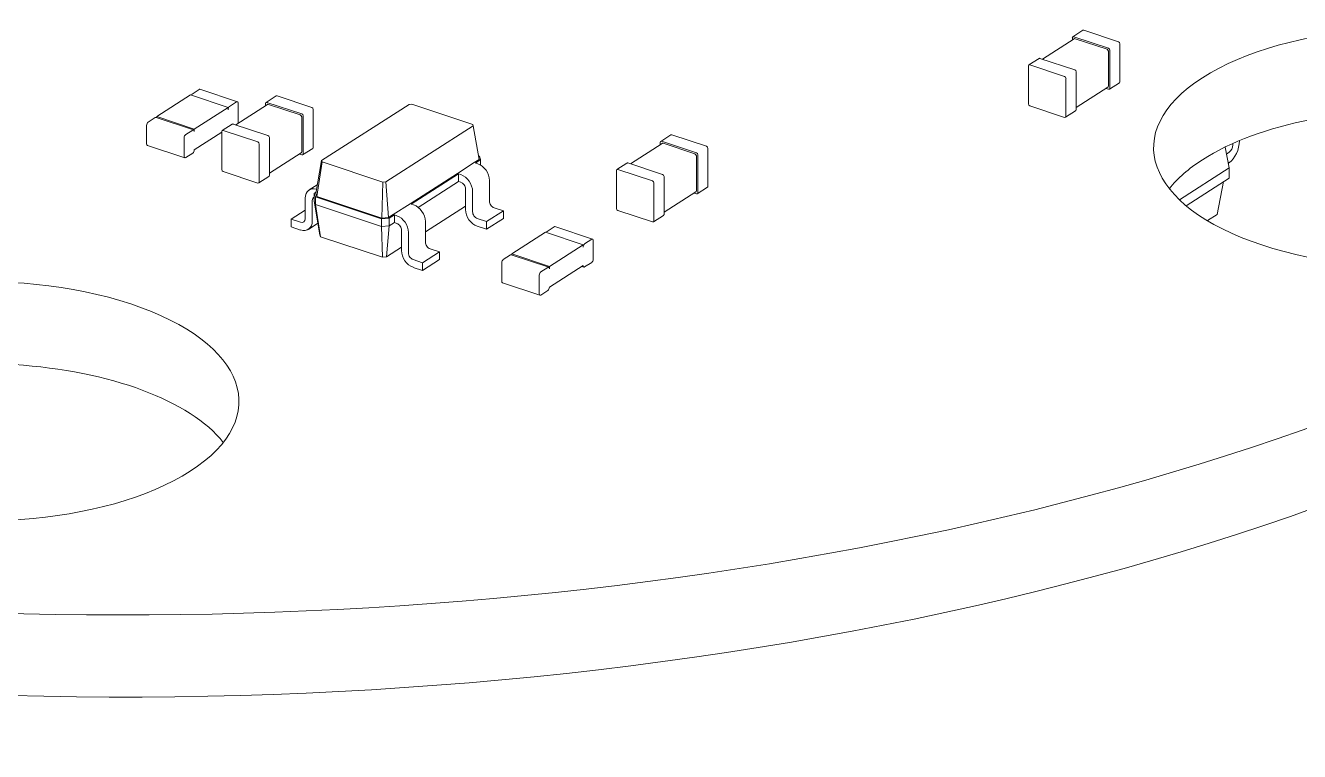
# Model space of a CAD drawing. Header units: millimetres. Extents: x 0 to 420, y 0 to 297.
# Drawn here: x 318.21 to 340.26, y 203.09 to 215.65 of the extents above; entities that cross this region are included whole.
import ezdxf

# ---------------------------------------------------------------- set-up
doc = ezdxf.new("R2010")
doc.units = ezdxf.units.MM

# ---------------------------------------------------------------- blocks, each defined once
blk = doc.blocks.new('A$Ccf1e658a')
at = {"color": 0, "linetype": 'Continuous', "lineweight": 0, "extrusion": (1.94289e-16, 0.887448, 0.460907)}
for p, q in [((-128.494, -40.832), (-128.319, -40.72)), ((-127.702, -40.918), (-128.303, -40.719)), ((-129.019, -41.219), (-128.47, -40.867)), ((-128.502, -40.888), (-128.502, -40.85)), ((-127.877, -41.03), (-128.478, -40.831)), ((-127.902, -41.049), (-128.454, -40.866)), ((-127.678, -41.609), (-127.678, -40.953)), ((-129.253, -41.319), (-129.078, -41.207)), ((-128.461, -41.404), (-129.062, -41.205)), ((-127.877, -41.687), (-127.877, -41.083)), ((-127.853, -41.722), (-127.853, -41.065)), ((-129.261, -41.993), (-129.261, -41.336)), ((-128.636, -41.517), (-129.237, -41.318)), ((-128.436, -42.096), (-128.436, -41.439)), ((-128.612, -42.208), (-128.612, -41.551)), ((-127.861, -41.739), (-127.686, -41.626)), ((-144.348, -42.213), (-143.765, -41.839)), ((-143.115, -42.054), (-143.765, -41.839)), ((-143.738, -41.822), (-143.616, -41.743)), ((-142.952, -41.956), (-143.602, -41.741)), ((-142.457, -41.968), (-142.282, -41.856)), ((-141.665, -42.053), (-142.266, -41.854)), ((-128.436, -42.057), (-127.885, -41.704)), ((-127.877, -41.74), (-127.92, -41.726)), ((-143.699, -42.428), (-143.115, -42.054)), ((-143.115, -42.094), (-143.115, -42.054)), ((-143.089, -42.037), (-142.966, -41.959)), ((-142.982, -42.355), (-142.433, -42.003)), ((-142.94, -42.301), (-142.94, -41.982)), ((-142.465, -42.024), (-142.465, -41.985)), ((-141.84, -42.166), (-142.441, -41.967)), ((-141.864, -42.184), (-142.417, -42.001)), ((-141.641, -42.745), (-141.641, -42.088)), ((-141.496, -42.975), (-139.982, -42.004)), ((-139.982, -42.004), (-139.931, -42)), ((-139.931, -42), (-138.88, -42.348)), ((-128.636, -42.227), (-129.237, -42.028)), ((-128.62, -42.225), (-128.445, -42.113)), ((-144.497, -42.309), (-144.374, -42.23)), ((-143.711, -42.442), (-144.36, -42.227)), ((-143.699, -42.428), (-144.348, -42.213)), ((-144.348, -42.231), (-144.348, -42.213)), ((-141.84, -42.822), (-141.84, -42.219)), ((-141.816, -42.857), (-141.816, -42.2)), ((-144.523, -42.685), (-144.523, -42.365)), ((-143.847, -42.524), (-143.725, -42.445)), ((-143.699, -42.468), (-143.699, -42.428)), ((-143.699, -42.788), (-143.224, -42.483)), ((-143.224, -43.129), (-143.224, -42.472)), ((-143.216, -42.455), (-143.041, -42.342)), ((-142.599, -42.652), (-143.2, -42.453)), ((-142.424, -42.54), (-143.025, -42.341)), ((-138.872, -42.372), (-140.386, -43.342)), ((-138.88, -42.348), (-138.872, -42.372)), ((-138.771, -42.956), (-138.872, -42.372)), ((-135.626, -42.642), (-135.451, -42.529)), ((-134.834, -42.727), (-135.435, -42.528)), ((-143.862, -42.926), (-144.511, -42.711)), ((-143.874, -42.9), (-143.874, -42.581)), ((-142.574, -43.344), (-142.574, -42.687)), ((-142.399, -43.231), (-142.399, -42.575)), ((-141.824, -42.874), (-141.649, -42.762)), ((-136.151, -43.029), (-135.602, -42.676)), ((-135.634, -42.697), (-135.634, -42.659)), ((-135.009, -42.839), (-135.61, -42.64)), ((-135.033, -42.858), (-135.585, -42.675)), ((-134.809, -43.419), (-134.809, -42.762)), ((-125.856, -42.741), (-125.787, -43.098)), ((-125.727, -42.703), (-125.727, -42.68)), ((-143.847, -42.923), (-143.725, -42.845)), ((-142.399, -43.193), (-141.848, -42.84)), ((-141.84, -42.876), (-141.882, -42.862)), ((-141.597, -43.544), (-141.496, -42.975)), ((-141.578, -43.597), (-141.488, -42.998)), ((-141.488, -42.998), (-141.496, -42.975)), ((-140.437, -43.346), (-141.488, -42.998)), ((-138.771, -42.956), (-138.854, -43.009)), ((-138.744, -42.958), (-138.834, -43.016)), ((-138.782, -42.891), (-138.765, -42.897)), ((-138.765, -42.897), (-138.744, -42.958)), ((-138.744, -43.053), (-138.744, -42.958)), ((-135.009, -43.496), (-135.009, -42.893)), ((-134.985, -43.531), (-134.985, -42.874)), ((-125.833, -42.86), (-125.785, -42.829)), ((-142.599, -43.362), (-143.2, -43.163)), ((-139.146, -43.196), (-139.963, -43.72)), ((-139.126, -43.203), (-139.943, -43.727)), ((-138.854, -43.009), (-139.146, -43.196)), ((-139.126, -43.336), (-139.126, -43.203)), ((-139.085, -43.217), (-139.126, -43.203)), ((-138.793, -43.03), (-138.834, -43.016)), ((-136.393, -43.802), (-136.393, -43.145)), ((-136.385, -43.128), (-136.21, -43.016)), ((-135.768, -43.326), (-136.369, -43.127)), ((-135.593, -43.214), (-136.193, -43.015)), ((-126.648, -43.651), (-125.787, -43.098)), ((-125.785, -43.007), (-125.802, -43.017)), ((-125.787, -43.098), (-125.787, -43.276)), ((-142.583, -43.361), (-142.407, -43.249)), ((-141.57, -43.392), (-141.71, -43.482)), ((-140.453, -43.97), (-140.437, -43.346)), ((-140.386, -43.342), (-140.437, -43.346)), ((-140.338, -43.961), (-140.386, -43.342)), ((-139.126, -43.336), (-139.824, -43.784)), ((-139.126, -43.336), (-139.085, -43.35)), ((-138.59, -43.674), (-138.59, -43.319)), ((-135.743, -44.017), (-135.743, -43.361)), ((-135.568, -43.905), (-135.568, -43.248)), ((-134.993, -43.548), (-134.818, -43.436)), ((-126.532, -43.754), (-125.787, -43.276)), ((-125.883, -43.338), (-125.996, -43.904)), ((-141.778, -43.98), (-141.778, -43.625)), ((-141.624, -43.542), (-141.593, -43.522)), ((-141.603, -43.603), (-141.624, -43.542)), ((-141.624, -43.675), (-141.624, -43.542)), ((-140.458, -43.982), (-141.603, -43.603)), ((-141.603, -43.736), (-141.603, -43.603)), ((-141.578, -43.597), (-141.597, -43.544)), ((-140.453, -43.97), (-141.578, -43.597)), ((-139.004, -43.465), (-139.004, -43.82)), ((-138.882, -43.861), (-138.882, -43.506)), ((-135.568, -43.867), (-135.017, -43.513)), ((-135.009, -43.549), (-135.051, -43.535)), ((-142.021, -43.988), (-141.778, -43.832)), ((-141.656, -43.665), (-141.656, -44.02)), ((-141.603, -43.736), (-141.624, -43.675)), ((-141.524, -44.259), (-141.624, -43.675)), ((-140.458, -44.115), (-141.603, -43.736)), ((-141.512, -44.291), (-141.603, -43.736)), ((-139.963, -43.72), (-140.255, -43.908)), ((-139.902, -43.741), (-139.943, -43.727)), ((-139.004, -43.763), (-139.699, -44.209)), ((-138.347, -43.843), (-138.639, -44.03)), ((-138.347, -43.843), (-138.509, -43.789)), ((-138.347, -43.976), (-138.347, -43.843)), ((-135.768, -44.036), (-136.369, -43.837)), ((-142.021, -43.988), (-141.859, -44.042)), ((-142.021, -44.121), (-142.021, -43.988)), ((-141.558, -44.058), (-141.724, -44.164)), ((-140.325, -43.972), (-140.458, -43.982)), ((-140.458, -44.115), (-140.458, -43.982)), ((-140.338, -43.961), (-140.453, -43.97)), ((-140.255, -43.908), (-140.338, -43.961)), ((-140.235, -43.914), (-140.325, -43.972)), ((-140.325, -44.105), (-140.325, -43.972)), ((-140.235, -44.047), (-140.325, -44.105)), ((-140.235, -44.047), (-140.235, -43.914)), ((-140.194, -43.928), (-140.235, -43.914)), ((-140.235, -44.047), (-140.194, -44.061)), ((-139.699, -44.385), (-139.699, -44.03)), ((-138.639, -44.03), (-138.801, -43.976)), ((-138.347, -43.976), (-138.639, -44.163)), ((-138.639, -44.163), (-138.639, -44.03)), ((-135.751, -44.035), (-135.576, -43.922)), ((-126.165, -44.012), (-125.996, -43.904)), ((-141.859, -44.175), (-142.021, -44.121)), ((-141.512, -44.291), (-141.524, -44.259)), ((-140.442, -44.646), (-141.512, -44.291)), ((-140.325, -44.105), (-140.458, -44.115)), ((-140.442, -44.646), (-140.458, -44.115)), ((-140.373, -44.641), (-140.325, -44.105)), ((-140.113, -44.177), (-140.113, -44.531)), ((-139.991, -44.572), (-139.991, -44.217)), ((-138.801, -44.11), (-138.639, -44.163)), ((-138.202, -44.59), (-137.619, -44.215)), ((-136.969, -44.431), (-137.619, -44.215)), ((-137.592, -44.199), (-137.47, -44.12)), ((-136.806, -44.332), (-137.456, -44.117)), ((-140.113, -44.474), (-140.373, -44.641)), ((-139.456, -44.554), (-139.618, -44.5)), ((-137.553, -44.805), (-136.969, -44.431)), ((-136.969, -44.471), (-136.969, -44.431)), ((-136.943, -44.414), (-136.82, -44.335)), ((-136.794, -44.678), (-136.794, -44.358)), ((-140.373, -44.641), (-140.442, -44.646)), ((-139.748, -44.741), (-139.91, -44.687)), ((-139.456, -44.554), (-139.748, -44.741)), ((-139.456, -44.687), (-139.748, -44.874)), ((-139.748, -44.874), (-139.748, -44.741)), ((-139.456, -44.687), (-139.456, -44.554)), ((-138.377, -45.061), (-138.377, -44.742)), ((-138.351, -44.685), (-138.228, -44.607)), ((-137.565, -44.819), (-138.214, -44.604)), ((-137.553, -44.805), (-138.202, -44.59)), ((-138.202, -44.608), (-138.202, -44.59)), ((-136.943, -44.813), (-136.82, -44.735)), ((-139.91, -44.821), (-139.748, -44.874)), ((-137.728, -45.277), (-137.728, -44.957)), ((-137.701, -44.9), (-137.579, -44.822)), ((-137.553, -45.164), (-136.969, -44.79)), ((-137.553, -44.845), (-137.553, -44.805)), ((-136.957, -44.816), (-136.991, -44.804)), ((-137.716, -45.302), (-138.365, -45.087)), ((-137.701, -45.3), (-137.579, -45.221))]:
    blk.add_line(p, q, dxfattribs=at)
at = {"color": 0, "linetype": 'Continuous', "lineweight": 0, "extrusion": (-2.77556e-16, -5.55112e-17, -1)}
blk.add_ellipse((-144.938, -35.395), major_axis=(33.5, 0), ratio=0.460907, start_param=-0.9476, end_param=2.193993, dxfattribs=at)
at = {"color": 0, "linetype": 'Continuous', "lineweight": 0, "extrusion": (-2.44574e-16, -1.11022e-16, -1)}
blk.add_ellipse((-144.938, -36.815), major_axis=(33.5, 0), ratio=0.460907, start_param=0, end_param=2.193993, dxfattribs=at)
at = {"color": 0, "linetype": 'Continuous', "lineweight": 0, "extrusion": (-2.82246e-16, -1.11022e-16, -1)}
for centre in [(-122.595, -42.75), (-147.425, -47.139)]:
    blk.add_ellipse(centre, major_axis=(4.5, 0), ratio=0.460907, start_param=-2.518396, end_param=3.764789, dxfattribs=at)
at = {"color": 0, "linetype": 'Continuous', "lineweight": 0, "extrusion": (-3.33701e-16, -1.48047e-16, -1)}
for centre in [(-128.303, -40.745), (-129.062, -41.232), (-142.266, -41.881), (-143.025, -42.368), (-135.435, -42.555), (-136.193, -43.041)]:
    blk.add_ellipse(centre, major_axis=(-0.0162, 0.0253), ratio=0.720623, start_param=0, end_param=0.727194, dxfattribs=at)
at = {"color": 0, "linetype": 'Continuous', "lineweight": 0, "extrusion": (-3.03736e-16, -1.94775e-16, -1)}
for centre in [(-128.478, -40.858), (-129.237, -41.344), (-142.441, -41.993), (-143.2, -42.48), (-135.61, -42.667), (-136.369, -43.154)]:
    blk.add_ellipse(centre, major_axis=(-0.0162, 0.0253), ratio=0.720623, start_param=-0.843602, end_param=0.727194, dxfattribs=at)
at = {"color": 0, "linetype": 'Continuous', "lineweight": 0, "extrusion": (-3.97193e-16, -2.54706e-16, -1)}
for centre, major_axis, start_param, end_param in [((-128.454, -40.892), (-0.0162, 0.0253), 0, 0.727194), ((-127.702, -41.601), (0.0162, -0.0253), -0.843602, 0), ((-142.417, -42.028), (-0.0162, 0.0253), 0, 0.727194), ((-128.461, -42.088), (0.0162, -0.0253), -0.843602, 0), ((-141.665, -42.737), (0.0162, -0.0253), -0.843602, 0), ((-135.585, -42.702), (-0.0162, 0.0253), 0, 0.727194), ((-142.424, -43.223), (0.0162, -0.0253), -0.843602, 0), ((-134.834, -43.41), (0.0162, -0.0253), -0.843602, 0), ((-135.593, -43.897), (0.0162, -0.0253), -0.843602, 0)]:
    blk.add_ellipse(centre, major_axis=major_axis, ratio=0.720623, start_param=start_param, end_param=end_param, dxfattribs=at)
at = {"color": 0, "linetype": 'Continuous', "lineweight": 0}
for centre, major_axis, ratio, start_param, end_param in [((-127.702, -40.944), (-0.0162, 0.0253), 0.720623, -2.29799, -0.727194), ((-127.902, -41.075), (-0.0162, 0.0253), 0.720623, -2.29799, -0.727194), ((-127.877, -41.057), (-0.0162, 0.0253), 0.720623, -2.29799, -0.727194), ((-128.461, -41.431), (-0.0162, 0.0253), 0.720623, -2.29799, -0.727194), ((-128.636, -41.543), (-0.0162, 0.0253), 0.720623, -2.29799, -0.727194), ((-143.616, -41.783), (0.0142, 0.0427), 0.517945, 0, 0.569026), ((-142.966, -41.999), (0.0142, 0.0427), 0.517945, -1.001771, 0.569026), ((-141.665, -42.08), (-0.0162, 0.0253), 0.720623, -2.29799, -0.727194), ((-129.237, -42.001), (0.0162, -0.0253), 0.720623, -2.29799, -0.727194), ((-144.374, -42.27), (0.0142, 0.0427), 0.517945, 0, 0.569026), ((-141.864, -42.211), (-0.0162, 0.0253), 0.720623, -2.29799, -0.727194), ((-141.84, -42.192), (-0.0162, 0.0253), 0.720623, -2.29799, -0.727194), ((-143.725, -42.485), (0.0142, 0.0427), 0.517945, -1.001771, 0.569026), ((-142.424, -42.567), (-0.0162, 0.0253), 0.720623, -2.29799, -0.727194), ((-144.497, -42.668), (-0.0142, -0.0427), 0.517945, -1.001771, 0), ((-142.599, -42.679), (-0.0162, 0.0253), 0.720623, -2.29799, -0.727194), ((-134.834, -42.754), (-0.0162, 0.0253), 0.720623, -2.29799, -0.727194), ((-125.785, -42.74), (0.0314, 0.0949), 0.517945, -2.572567, -1.001771), ((-143.847, -42.883), (-0.0142, -0.0427), 0.517945, -1.001771, 0.569026), ((-135.033, -42.885), (-0.0162, 0.0253), 0.720623, -2.29799, -0.727194), ((-135.009, -42.866), (-0.0162, 0.0253), 0.720623, -2.29799, -0.727194), ((-143.2, -43.137), (0.0162, -0.0253), 0.720623, -2.29799, -0.727194), ((-139.085, -43.439), (-0.135, 0.21), 0.720623, -2.29799, -0.727194), ((-138.793, -43.251), (-0.135, 0.21), 0.720623, -2.29799, -0.727194), ((-135.593, -43.24), (-0.0162, 0.0253), 0.720623, -2.29799, -0.727194), ((-135.768, -43.353), (-0.0162, 0.0253), 0.720623, -2.29799, -0.727194), ((-141.575, -43.692), (-0.054, 0.0842), 0.720623, -0.066005, 0.843602), ((-139.902, -43.962), (-0.135, 0.21), 0.720623, -2.29799, -0.727194), ((-138.801, -43.888), (0.135, -0.21), 0.720623, -2.29799, -0.727194), ((-136.369, -43.81), (0.0162, -0.0253), 0.720623, -2.29799, -0.727194), ((-141.859, -43.953), (0.054, -0.0842), 0.720623, -0.727194, 0.843602), ((-140.194, -44.15), (-0.135, 0.21), 0.720623, -2.29799, -0.727194), ((-137.47, -44.16), (0.0142, 0.0427), 0.517945, 0, 0.569026), ((-139.91, -44.599), (0.135, -0.21), 0.720623, -2.29799, -0.727194), ((-136.82, -44.375), (0.0142, 0.0427), 0.517945, -1.001771, 0.569026), ((-138.228, -44.646), (0.0142, 0.0427), 0.517945, 0, 0.569026), ((-137.579, -44.862), (0.0142, 0.0427), 0.517945, -1.001771, 0.569026), ((-136.943, -44.773), (-0.0142, -0.0427), 0.517945, -1.001771, 0.569026), ((-138.351, -45.045), (-0.0142, -0.0427), 0.517945, -1.001771, 0), ((-137.701, -45.26), (-0.0142, -0.0427), 0.517945, -1.001771, 0.569026)]:
    blk.add_ellipse(centre, major_axis=major_axis, ratio=ratio, start_param=start_param, end_param=end_param, dxfattribs=at)
at = {"color": 0, "linetype": 'Continuous', "lineweight": 0, "extrusion": (-2.19345e-16, -4.42921e-17, -1)}
for centre in [(-143.738, -41.862), (-137.592, -44.239)]:
    blk.add_ellipse(centre, major_axis=(0.0142, 0.0427), ratio=0.517945, start_param=-1.262312, end_param=-0.569026, dxfattribs=at)
at = {"color": 0, "linetype": 'Continuous', "lineweight": 0, "extrusion": (-2.40244e-16, -8.81159e-17, -1)}
for centre in [(-127.902, -41.679), (-141.864, -42.814), (-135.033, -43.488)]:
    blk.add_ellipse(centre, major_axis=(0.0162, -0.0253), ratio=0.720623, start_param=-0.843602, end_param=0, dxfattribs=at)
at = {"color": 0, "linetype": 'Continuous', "lineweight": 0, "extrusion": (-2.57007e-16, -1.6481e-16, -1)}
for centre in [(-127.877, -41.713), (-128.636, -42.2), (-141.84, -42.849), (-142.599, -43.336), (-135.009, -43.523), (-135.768, -44.009)]:
    blk.add_ellipse(centre, major_axis=(0.0162, -0.0253), ratio=0.720623, start_param=-0.843602, end_param=0.727194, dxfattribs=at)
at = {"color": 0, "linetype": 'Continuous', "lineweight": 0, "extrusion": (-6.98261e-17, -2.1078e-16, -1)}
for centre in [(-143.089, -42.077), (-136.943, -44.454)]:
    blk.add_ellipse(centre, major_axis=(0.0142, 0.0427), ratio=0.517945, start_param=-2.139822, end_param=-0.569026, dxfattribs=at)
at = {"color": 0, "linetype": 'Continuous', "lineweight": 0, "extrusion": (-2.49478e-16, -1.66533e-16, -1)}
blk.add_ellipse((-122.595, -44.169), major_axis=(4.5, 0), ratio=0.460907, start_param=-2.518396, end_param=-0.349364, dxfattribs=at)
at = {"color": 0, "linetype": 'Continuous', "lineweight": 0, "extrusion": (6.15859e-17, -7.88797e-17, -1)}
for centre, major_axis in [((-144.497, -42.348), (0.0142, 0.0427)), ((-143.847, -42.564), (0.0142, 0.0427)), ((-143.725, -42.805), (-0.0142, -0.0427)), ((-138.351, -44.725), (0.0142, 0.0427)), ((-137.701, -44.94), (0.0142, 0.0427)), ((-137.579, -45.181), (-0.0142, -0.0427))]:
    blk.add_ellipse(centre, major_axis=major_axis, ratio=0.517945, start_param=-2.139822, end_param=-0.569026, dxfattribs=at)
at = {"color": 0, "linetype": 'Continuous', "lineweight": 0, "extrusion": (-1.05064e-16, -1.40628e-16, -1)}
blk.add_ellipse((-142.966, -42.318), major_axis=(-0.0142, -0.0427), ratio=0.517945, start_param=-2.139822, end_param=-1.406041, dxfattribs=at)
at = {"color": 0, "linetype": 'Continuous', "lineweight": 0, "extrusion": (-1.48868e-16, -1.84595e-16, -1)}
blk.add_ellipse((-125.785, -42.74), major_axis=(-0.094, -0.285), ratio=0.517945, start_param=-2.131936, end_param=-0.569026, dxfattribs=at)
at = {"color": 0, "linetype": 'Continuous', "lineweight": 0, "extrusion": (-1.87931e-16, -1.11022e-16, -1)}
blk.add_ellipse((-122.595, -44.169), major_axis=(-4.5, 0), ratio=0.460907, start_param=0.349364, end_param=0.623196, dxfattribs=at)
at = {"color": 0, "linetype": 'Continuous', "lineweight": 0, "extrusion": (-4.3376e-16, -1.46266e-16, -1)}
blk.add_ellipse((-141.575, -43.692), major_axis=(-0.135, 0.21), ratio=0.720623, start_param=-0.843602, end_param=0.683979, dxfattribs=at)
at = {"color": 0, "linetype": 'Continuous', "lineweight": 0, "extrusion": (-4.87089e-16, -1.14521e-16, -1)}
for centre in [(-139.085, -43.439), (-140.194, -44.15)]:
    blk.add_ellipse(centre, major_axis=(0.054, -0.0842), ratio=0.720623, start_param=-2.414399, end_param=-0.843602, dxfattribs=at)
at = {"color": 0, "linetype": 'Continuous', "lineweight": 0, "extrusion": (-3.50464e-16, -2.24741e-16, -1)}
for centre in [(-138.801, -43.888), (-138.509, -43.701), (-139.618, -44.412), (-139.91, -44.599)]:
    blk.add_ellipse(centre, major_axis=(-0.054, 0.0842), ratio=0.720623, start_param=-2.414399, end_param=-0.843602, dxfattribs=at)
at = {"color": 0, "linetype": 'Continuous', "lineweight": 0, "extrusion": (-1.93515e-16, -5.81505e-17, -1)}
blk.add_ellipse((-141.859, -43.953), major_axis=(0.135, -0.21), ratio=0.720623, start_param=-0.843602, end_param=0.727194, dxfattribs=at)
at = {"color": 0, "linetype": 'Continuous', "lineweight": 0, "extrusion": (2.37453e-16, -2.54096e-16, -1)}
blk.add_ellipse((-136.82, -44.695), major_axis=(-0.0142, -0.0427), ratio=0.517945, start_param=-2.139822, end_param=-0.569026, dxfattribs=at)
at = {"color": 0, "linetype": 'Continuous', "lineweight": 0, "extrusion": (-2.49478e-16, -2.77556e-16, -1)}
blk.add_ellipse((-147.425, -48.559), major_axis=(4.5, 0), ratio=0.460907, start_param=-2.518396, end_param=-0.349364, dxfattribs=at)

msp = doc.modelspace()

# ---------------------------------------------------------------- block references
msp.add_blockref('A$Ccf1e658a', (464.83, 256.287))

doc.saveas('drawing.dxf')
